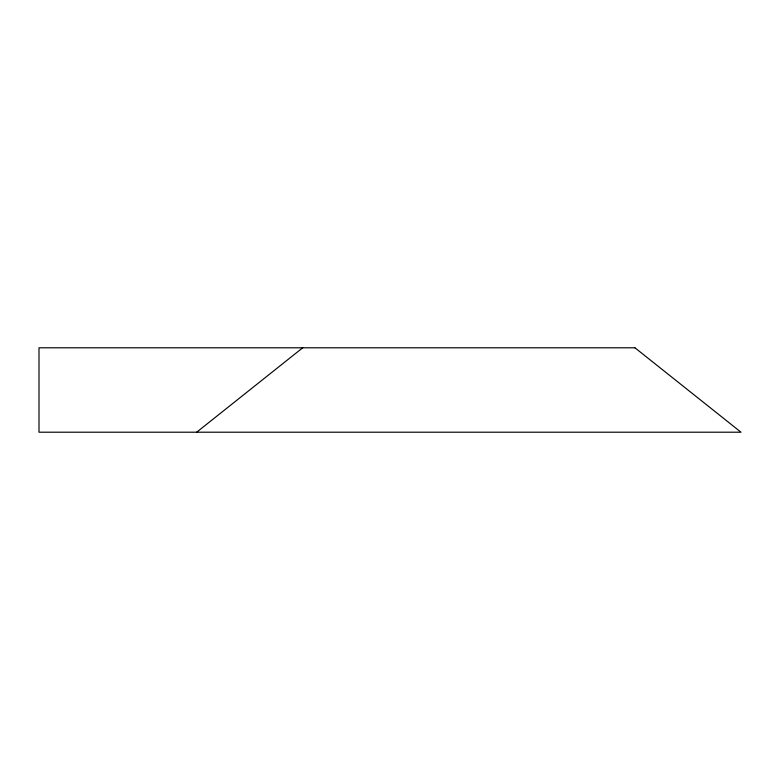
<?xml version="1.0" encoding="UTF-8"?>
<svg xmlns="http://www.w3.org/2000/svg" width="780" height="780" viewBox="0 0 780 780"><rect width="100%" height="100%" fill="white"/><g stroke="black" fill="none" stroke-linecap="round" stroke-linejoin="round"><path stroke-width="1.17" d="M196.667 432.208L302.718 347.792M634.94 347.792L39 347.792L39 432.208L741 432.208L634.94 347.792"/></g></svg>
